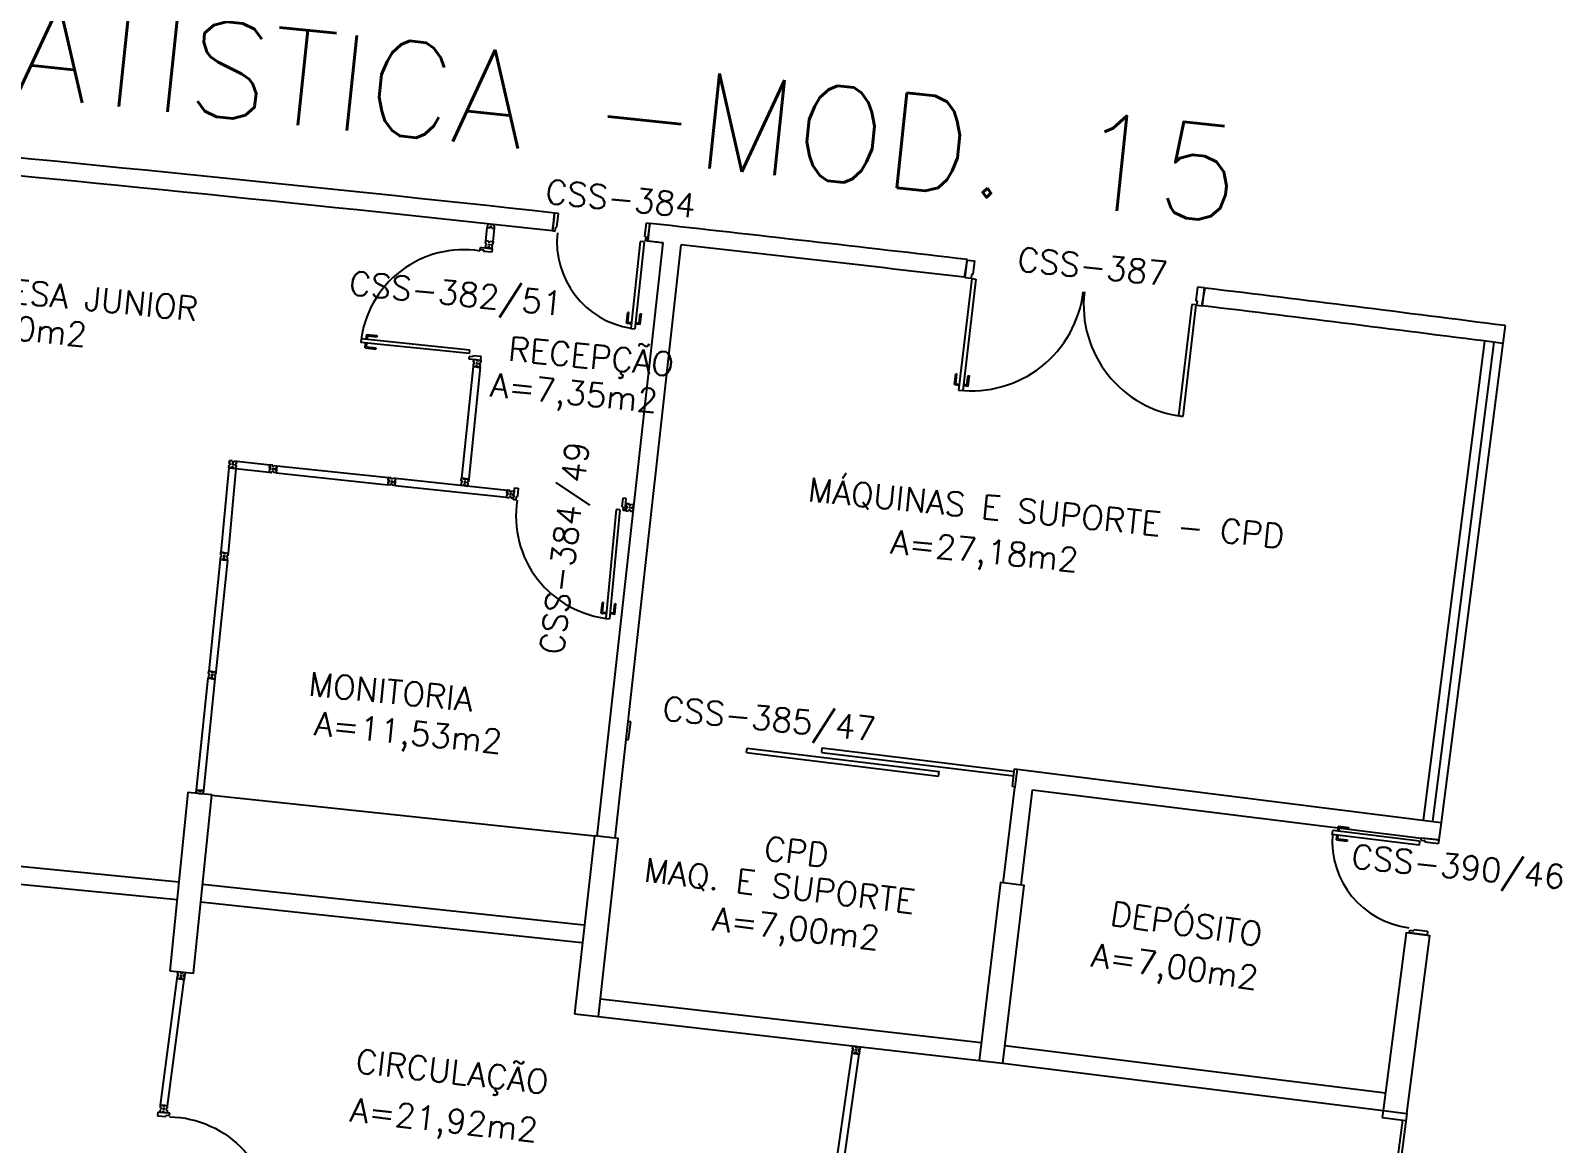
# Model space of a CAD drawing. Extents: x -152 to 150, y 325 to 437.
# Drawn here: x 40.03 to 52.85, y 397.35 to 406.67 of the extents above; entities that cross this region are included whole.
import ezdxf
from ezdxf.enums import TextEntityAlignment as Align

# ---------------------------------------------------------------- set-up
doc = ezdxf.new("R2010")
doc.units = 0
doc.header["$LTSCALE"] = 0.01
doc.header["$MEASUREMENT"] = 0
doc.layers.get('0').update_dxf_attribs({"linetype": 'CONTINUOUS'})
for name, color, linetype in [('ALV', 2, 'CONTINUOUS'), ('AREA', 2, 'CONTINUOUS'), ('DIV', 2, 'CONTINUOUS'), ('ESQ', 1, 'CONTINUOUS'), ('ESTR', 3, 'CONTINUOUS'), ('TEXTO', 2, 'CONTINUOUS'), ('TEXTO-ENDEREÇO', 2, 'CONTINUOUS'), ('USO', 2, 'CONTINUOUS')]:
    doc.layers.add(name, color=color, linetype=linetype)
doc.styles.add('LEGENDA', font='romans.shx', dxfattribs={"height": 0.2})
doc.styles.add('UNB-100', font='simplex.shx', dxfattribs={"height": 3})
doc.styles.add('UNB-100-1', font='simplex.shx', dxfattribs={"height": 0.2})

# ---------------------------------------------------------------- blocks, each defined once
blk = doc.blocks.new('PILAR-SSC')
blk.add_lwpolyline([(0.003, -27.952), (0.203, -27.952), (0.203, -26.452), (0.003, -26.452)], close=True)
blk = doc.blocks.new('A$C73356FFD')
at = {"layer": 'DIV'}
for p, q in [((0.025, 0.03), (0.035, 0.03)), ((0.035, 0.03), (0.025, 0.03)), ((0.03, 0.025), (0.03, 0.035)), ((0.03, 0.035), (0.03, 0.025))]:
    blk.add_line(p, q, dxfattribs=at)
blk.add_lwpolyline([(0.009, 0.036), (0, 0.036), (0, 0.06), (0.022, 0.06), (0.022, 0.05), (0.038, 0.05), (0.038, 0.06), (0.06, 0.06), (0.06, 0.036), (0.05, 0.036), (0.05, 0.024), (0.06, 0.024), (0.06, 0), (0.038, 0), (0.038, 0.01), (0.022, 0.01), (0.022, 0), (0, 0), (0, 0.024), (0.009, 0.024)], close=True, dxfattribs=at)
blk = doc.blocks.new('A$C265F004B')
at = {"linetype": 'Continuous'}
blk.add_blockref('A$C73356FFD', (0, 0), dxfattribs=at)
blk = doc.blocks.new('PDV2E-SSC')
at = {"layer": 'DIV'}
for p, q in [((0.034, 0.925), (0.034, 0.835)), ((0.034, 0.925), (0.074, 0.925)), ((0.044, 0.915), (0.044, 0.835)), ((0.044, 0.915), (0.074, 0.915)), ((0.076, 0.05), (0.076, 0.965)), ((0.106, 0.965), (0.076, 0.965)), ((0.106, 0.05), (0.106, 0.965)), ((0.148, 0.925), (0.108, 0.925)), ((0.138, 0.915), (0.108, 0.915)), ((0.138, 0.915), (0.138, 0.835)), ((0.148, 0.925), (0.148, 0.835)), ((0.044, 0.835), (0.034, 0.835)), ((0.138, 0.835), (0.148, 0.835)), ((0.031, 0.05), (0.031, -0.05)), ((0.051, 0.05), (0.031, 0.05)), ((0.051, 0.02), (0.051, 0.05)), ((0.051, 0.02), (0.061, 0.02)), ((0.061, -0.05), (0.061, 0.02)), ((0.076, 0.05), (0.106, 0.05)), ((0.95, 0.02), (0.94, 0.02)), ((0.94, -0.05), (0.94, 0.02)), ((0.95, 0.02), (0.95, 0.05)), ((0.95, 0.05), (0.97, 0.05)), ((0.97, 0.05), (0.97, 0.035)), ((0.97, 0.035), (0.97, -0.035)), ((0.031, -0.05), (0.061, -0.05)), ((0.97, -0.05), (0.94, -0.05)), ((0.97, -0.035), (0.97, -0.05))]:
    blk.add_line(p, q, dxfattribs=at)
at = {"layer": 'DIV', "color": 1}
blk.add_arc((0.076, 0.1), 0.865, 356.6786, 90, dxfattribs=at)
blk = doc.blocks.new('PE80-SSC')
at = {"color": 2}
for p, q in [((0.075, 0), (-0.075, 0)), ((-0.075, -0.03), (-0.075, 0)), ((0.075, 0), (0.075, -0.02)), ((0.777, 0.01), (0.687, 0.01)), ((0.687, 0), (0.687, 0.01)), ((0.777, 0.01), (0.777, -0.03)), ((0.04, -0.03), (-0.075, -0.03)), ((0.075, -0.02), (0.04, -0.02)), ((0.04, -0.03), (0.04, -0.02)), ((0.085, -0.03), (0.817, -0.03)), ((0.085, -0.03), (0.085, -0.065)), ((0.085, -0.065), (0.817, -0.065)), ((0.767, 0), (0.687, 0)), ((0.767, -0.095), (0.687, -0.095)), ((0.687, -0.095), (0.687, -0.105)), ((0.777, -0.105), (0.687, -0.105)), ((0.767, 0), (0.767, -0.03)), ((0.767, -0.095), (0.767, -0.065)), ((0.777, -0.105), (0.777, -0.065)), ((0.817, -0.065), (0.817, -0.03)), ((0.04, -0.771), (-0.075, -0.771)), ((-0.075, -0.771), (-0.075, -0.801)), ((0.075, -0.801), (-0.075, -0.801)), ((0.075, -0.802), (-0.075, -0.802)), ((0.04, -0.771), (0.04, -0.781)), ((0.075, -0.781), (0.04, -0.781)), ((0.075, -0.801), (0.075, -0.781))]:
    blk.add_line(p, q, dxfattribs=at)
at = {"color": 1}
blk.add_arc((0.085, -0.03), 0.731, 270, 357.3429, dxfattribs=at)
blk = doc.blocks.new('ESQCD-SSC')
for p, q in [((0, 0), (0, -0.06)), ((0.2, 0), (0.2, -2.143)), ((0, -0.06), (0.2, -0.06)), ((0.17, -0.06), (0.17, -2.143)), ((0.17, -1.056), (0.2, -1.056)), ((0.17, -1.086), (0.2, -1.086)), ((0.1, -2.113), (0.1, -4.253)), ((0.13, -2.113), (0.1, -2.113)), ((0.13, -2.143), (0.1, -2.143)), ((0.13, -2.113), (0.13, -4.253)), ((0.17, -2.113), (0.2, -2.113)), ((0.17, -2.143), (0.2, -2.143)), ((0.1, -3.199), (0.13, -3.199)), ((0.1, -3.229), (0.13, -3.229)), ((0.13, -4.223), (0.1, -4.223)), ((0.13, -4.253), (0.1, -4.253)), ((0.1, -4.256), (0.1, -4.316)), ((0.1, -4.256), (0.2, -4.256)), ((0.1, -4.316), (0.2, -4.316)), ((0.17, -4.316), (0.17, -6.443)), ((0.17, -4.346), (0.2, -4.346)), ((0.2, -4.256), (0.2, -6.443)), ((0.1, -6.413), (0.1, -8.571)), ((0.1, -6.413), (0.13, -6.413)), ((0.1, -6.443), (0.13, -6.443)), ((0.13, -6.413), (0.13, -8.571)), ((0.17, -6.413), (0.2, -6.413)), ((0.17, -6.443), (0.2, -6.443)), ((0.1, -7.485), (0.13, -7.485)), ((0.1, -7.515), (0.13, -7.515)), ((0.1, -8.541), (0.13, -8.541)), ((0.13, -8.571), (0.1, -8.571)), ((0.2, -8.541), (0.17, -8.541)), ((0.17, -8.541), (0.17, -10.694)), ((0.2, -8.571), (0.17, -8.571)), ((0.2, -8.541), (0.2, -10.694)), ((0.098, -10.694), (0.2, -10.694)), ((0.098, -10.755), (0.098, -10.694)), ((0.2, -10.755), (0.098, -10.755)), ((0.1, -10.755), (0.13, -10.755)), ((0.1, -10.755), (0.1, -12.882)), ((0.13, -10.755), (0.13, -12.882)), ((0.17, -10.664), (0.2, -10.664)), ((0.17, -10.694), (0.2, -10.694)), ((0.2, -10.694), (0.2, -10.755)), ((0.1, -10.785), (0.13, -10.785)), ((0.1, -11.77), (0.13, -11.77)), ((0.1, -11.8), (0.13, -11.8)), ((0.1, -12.852), (0.13, -12.852)), ((0.1, -12.882), (0.13, -12.882)), ((0.17, -12.852), (0.2, -12.852)), ((0.17, -12.852), (0.2, -12.852)), ((0.17, -12.852), (0.17, -14.95)), ((0.17, -12.882), (0.2, -12.882)), ((0.2, -12.852), (0.2, -12.887)), ((0.2, -12.887), (0.2, -15.019)), ((0, -14.95), (0, -15.019)), ((0.2, -14.95), (0, -14.95))]:
    blk.add_line(p, q)
blk = doc.blocks.new('PTDP-SSC')
at = {"color": 2}
for p, q in [((0.055, 1.015), (0.09, 1.015)), ((0.055, 0.075), (0.055, 1.015)), ((0.09, 0.075), (0.09, 1.015)), ((1.91, 0.075), (1.91, 1.015)), ((1.945, 1.015), (1.91, 1.015)), ((1.945, 0.075), (1.945, 1.015)), ((0.05, 0.075), (0, 0.075)), ((0, 0.075), (0, -0.075)), ((0.05, 0.04), (0.05, 0.075)), ((0.06, 0.04), (0.05, 0.04)), ((0.055, 0.075), (0.09, 0.075)), ((0.06, -0.075), (0.06, 0.04)), ((1.945, 0.075), (1.91, 0.075)), ((1.94, -0.075), (1.94, 0.04)), ((1.94, 0.04), (1.95, 0.04)), ((1.95, 0.04), (1.95, 0.075)), ((1.95, 0.075), (2, 0.075)), ((2, 0.075), (2, -0.075)), ((0, -0.075), (0.06, -0.075)), ((2, -0.075), (1.94, -0.075))]:
    blk.add_line(p, q, dxfattribs=at)
at = {"color": 1}
for centre, start, end in [((0.055, 0.075), 0, 90), ((1.945, 0.075), 90, 180)]:
    blk.add_arc(centre, 0.94, start, end, dxfattribs=at)
blk = doc.blocks.new('PD80-SSC')
at = {"color": 2}
for p, q in [((-0.777, 0.01), (-0.777, -0.03)), ((-0.777, 0.01), (-0.687, 0.01)), ((-0.687, 0), (-0.687, 0.01)), ((-0.075, 0), (0.075, 0)), ((-0.075, 0), (-0.075, -0.02)), ((0.075, -0.03), (0.075, 0)), ((-0.817, -0.065), (-0.817, -0.03)), ((-0.085, -0.03), (-0.817, -0.03)), ((-0.085, -0.065), (-0.817, -0.065)), ((-0.777, -0.105), (-0.777, -0.065)), ((-0.777, -0.105), (-0.687, -0.105)), ((-0.767, 0), (-0.767, -0.03)), ((-0.767, 0), (-0.687, 0)), ((-0.767, -0.095), (-0.767, -0.065)), ((-0.767, -0.095), (-0.687, -0.095)), ((-0.687, -0.095), (-0.687, -0.105)), ((-0.085, -0.03), (-0.085, -0.065)), ((-0.075, -0.02), (-0.04, -0.02)), ((-0.04, -0.03), (-0.04, -0.02)), ((-0.04, -0.03), (0.075, -0.03)), ((-0.075, -0.781), (-0.04, -0.781)), ((-0.075, -0.801), (-0.075, -0.781)), ((-0.075, -0.801), (0.075, -0.801)), ((-0.075, -0.802), (0.075, -0.802)), ((-0.04, -0.771), (0.075, -0.771)), ((-0.04, -0.771), (-0.04, -0.781)), ((0.075, -0.771), (0.075, -0.801))]:
    blk.add_line(p, q, dxfattribs=at)
at = {"color": 1}
blk.add_arc((-0.085, -0.03), 0.731, 182.6571, 270, dxfattribs=at)
blk = doc.blocks.new('DIV-SSC')
for p, q in [((-0.005, 0), (0.005, 0)), ((0, 0.005), (0, -0.005)), ((-0.03, -0.03), (-0.03, -0.97)), ((0.03, -0.03), (-0.03, -0.03)), ((-0.03, -0.03), (-0.009, -0.03)), ((-0.009, -0.03), (-0.027, -0.03)), ((-0.006, -0.02), (0.006, -0.02)), ((-0.006, -0.02), (-0.006, -0.03)), ((-0.005, -0.022), (0.005, -0.022)), ((-0.005, -0.022), (-0.005, -0.029)), ((0.005, -0.029), (-0.005, -0.029)), ((0.005, -0.03), (-0.005, -0.03)), ((0.005, -0.022), (0.005, -0.029)), ((0.006, -0.02), (0.006, -0.03)), ((0.03, -0.03), (0.03, -0.97)), ((0.03, -0.97), (-0.03, -0.97)), ((0.007, -0.999), (-0.007, -0.999)), ((-0.006, -0.98), (-0.006, -0.97)), ((-0.006, -0.98), (0.006, -0.98)), ((0.005, -0.97), (-0.005, -0.97)), ((0, -0.991), (0, -1.006)), ((0.006, -0.98), (0.006, -0.97))]:
    blk.add_line(p, q)
blk = doc.blocks.new('MTT-SSC')
for p, q in [((-0.006, 0.03), (-0.03, 0.03)), ((-0.03, 0.008), (-0.03, 0.03)), ((-0.03, 0.008), (-0.02, 0.008)), ((-0.02, -0.008), (-0.02, 0.008)), ((-0.006, 0.0205), (-0.006, 0.03)), ((0.006, 0.0205), (-0.006, 0.0205)), ((0.0051, 0), (-0.0051, 0)), ((-0.0051, 0), (0.0051, 0)), ((0, -0.0051), (0, 0.0051)), ((0, 0.0051), (0, -0.0051)), ((0.006, 0.0205), (0.006, 0.03)), ((0.006, 0.03), (0.03, 0.03)), ((0.02, -0.008), (0.02, 0.008)), ((0.03, 0.008), (0.02, 0.008)), ((0.03, 0.008), (0.03, 0.03)), ((-0.03, -0.008), (-0.02, -0.008)), ((-0.03, -0.008), (-0.03, -0.03)), ((-0.03, -0.03), (-0.006, -0.03)), ((-0.03, -0.03), (-0.009, -0.03)), ((-0.009, -0.03), (-0.027, -0.03)), ((-0.006, -0.0205), (-0.006, -0.03)), ((-0.006, -0.0205), (-0.006, -0.03)), ((0.006, -0.0205), (-0.006, -0.0205)), ((-0.006, -0.0205), (0.006, -0.0205)), ((0.006, -0.0205), (0.006, -0.03)), ((0.006, -0.0205), (0.006, -0.03)), ((0.03, -0.03), (0.006, -0.03)), ((0.03, -0.008), (0.02, -0.008)), ((0.03, -0.008), (0.03, -0.03))]:
    blk.add_line(p, q)
blk = doc.blocks.new('MTINI-SSC')
for p, q in [((-0.03, 0.008), (-0.03, 0.028)), ((-0.03, 0.028), (-0.008, 0.028)), ((-0.03, 0.008), (-0.02, 0.008)), ((-0.02, 0), (-0.02, 0.008)), ((-0.001, 0), (-0.02, 0)), ((-0.008, 0.019), (-0.008, 0.028)), ((0.008, 0.019), (-0.008, 0.019)), ((0.005, 0), (-0.005, 0)), ((0.02, 0), (-0.001, 0)), ((0, -0.005), (0, 0.005)), ((0.008, 0.019), (0.008, 0.028)), ((0.03, 0.028), (0.008, 0.028)), ((0.03, 0.008), (0.02, 0.008)), ((0.02, 0), (0.02, 0.008)), ((0.03, 0.008), (0.03, 0.028))]:
    blk.add_line(p, q)

msp = doc.modelspace()

# ---------------------------------------------------------------- linework, layer by layer
at = {"layer": 'ALV'}
for p, q in [((43.867, 405.044), (43.868, 405.054)), ((43.893, 405.047), (43.883, 405.048)), ((43.883, 405.048), (43.893, 405.047)), ((43.887, 405.042), (43.888, 405.053)), ((43.888, 405.053), (43.887, 405.042)), ((43.908, 405.039), (43.909, 405.049)), ((43.909, 405.049), (43.908, 405.039)), ((44.401, 404.996), (44.422, 405.144)), ((45.198, 404.909), (45.22, 405.057)), ((43.857, 405.045), (43.855, 405.021)), ((43.877, 405.018), (43.855, 405.021)), ((43.867, 405.044), (43.857, 405.045)), ((43.877, 405.018), (43.878, 405.028)), ((43.894, 405.027), (43.878, 405.028)), ((43.893, 405.017), (43.894, 405.027)), ((43.893, 405.017), (43.915, 405.015)), ((43.908, 405.039), (43.917, 405.038)), ((43.908, 405.039), (43.917, 405.038)), ((43.915, 405.015), (43.917, 405.038)), ((44.776, 399.925), (45.328, 404.894)), ((45.034, 400.885), (45.478, 404.878)), ((47.849, 404.607), (47.875, 404.755)), ((49.838, 404.368), (49.865, 404.516)), ((52.375, 404.201), (52.356, 404.053)), ((44.925, 399.908), (45.017, 400.736)), ((48.29, 400.487), (51.841, 400.041)), ((48.175, 399.533), (48.271, 400.333)), ((48.324, 399.515), (48.42, 400.314)), ((48.42, 400.314), (51.673, 399.91)), ((51.841, 400.041), (51.822, 399.895)), ((38.08, 399.858), (41.273, 399.544)), ((38.08, 399.858), (41.273, 399.544)), ((38.08, 399.858), (41.273, 399.544)), ((38.08, 399.858), (41.273, 399.544)), ((51.822, 399.895), (51.673, 399.91)), ((38.065, 399.708), (41.259, 399.395)), ((41.472, 399.524), (44.663, 399.183)), ((41.456, 399.375), (44.647, 399.034)), ((44.802, 398.564), (47.99, 398.196)), ((44.785, 398.415), (47.972, 398.047)), ((48.189, 398.172), (51.374, 397.777)), ((48.171, 398.023), (51.355, 397.628))]:
    msp.add_line(p, q, dxfattribs=at)
for radius, start, end in [(407.019, 83.79983, 84.66244), (406.869, 83.80061, 84.62364), (407.019, 83.31064, 83.6869), (406.869, 83.66916, 83.68764), (406.869, 83.31192, 83.64804), (407.019, 82.67244, 83.02863), (406.869, 82.67244, 83.0298)]:
    msp.add_arc((0.463, 0.506), radius, start, end, dxfattribs=at)
at = {"layer": 'DIV'}
for p, q in [((43.844, 404.912), (43.855, 405.021)), ((43.904, 404.906), (43.915, 405.015)), ((41.692, 403.011), (41.626, 402.303)), ((41.752, 403.005), (41.686, 402.296)), ((41.692, 403.011), (41.752, 403.005)), ((41.752, 403.005), (42.029, 402.975)), ((41.758, 403.065), (42.036, 403.034)), ((42.036, 403.034), (42.03, 402.975)), ((42.034, 403.009), (42.032, 402.999)), ((42.042, 402.997), (42.032, 402.998)), ((42.043, 403.009), (42.034, 403.01)), ((42.042, 402.997), (42.043, 403.009)), ((42.054, 403.002), (42.069, 403.001)), ((42.063, 403.008), (42.062, 402.995)), ((43.029, 402.928), (43.023, 402.869)), ((43.027, 402.904), (43.026, 402.894)), ((43.035, 402.892), (43.026, 402.893)), ((43.036, 402.904), (43.027, 402.905)), ((43.035, 402.892), (43.036, 402.904)), ((43.047, 402.896), (43.062, 402.895)), ((43.056, 402.903), (43.055, 402.889)), ((41.626, 402.303), (41.686, 402.296)), ((41.646, 402.271), (41.66, 402.27)), ((41.649, 402.291), (41.65, 402.3)), ((41.661, 402.289), (41.649, 402.291)), ((41.651, 402.3), (41.661, 402.299)), ((41.654, 402.278), (41.653, 402.264)), ((41.661, 402.289), (41.662, 402.299)), ((41.121, 397.673), (41.259, 398.733)), ((41.18, 397.668), (41.318, 398.726)), ((41.259, 398.733), (41.318, 398.725)), ((46.749, 396.991), (46.909, 398.109)), ((46.809, 396.985), (46.968, 398.101)), ((46.909, 398.109), (46.968, 398.101)), ((41.117, 397.635), (41.115, 397.614)), ((41.117, 397.635), (41.127, 397.635)), ((41.119, 397.651), (41.121, 397.673)), ((41.119, 397.651), (41.129, 397.65)), ((41.121, 397.673), (41.145, 397.671)), ((41.18, 397.668), (41.121, 397.673)), ((41.121, 397.673), (41.142, 397.671)), ((41.142, 397.671), (41.124, 397.673)), ((41.129, 397.65), (41.127, 397.635)), ((41.14, 397.621), (41.139, 397.611)), ((41.152, 397.62), (41.14, 397.621)), ((41.153, 397.64), (41.143, 397.641)), ((41.143, 397.641), (41.153, 397.64)), ((41.144, 397.662), (41.145, 397.671)), ((41.144, 397.662), (41.145, 397.671)), ((41.156, 397.66), (41.144, 397.662)), ((41.144, 397.662), (41.156, 397.66)), ((41.156, 397.67), (41.146, 397.671)), ((41.148, 397.646), (41.147, 397.636)), ((41.147, 397.636), (41.148, 397.646)), ((41.152, 397.62), (41.151, 397.61)), ((41.156, 397.66), (41.157, 397.67)), ((41.156, 397.66), (41.157, 397.67)), ((41.18, 397.668), (41.157, 397.67)), ((41.168, 397.647), (41.167, 397.631)), ((41.177, 397.63), (41.167, 397.631)), ((41.178, 397.646), (41.168, 397.647)), ((41.177, 397.63), (41.175, 397.608)), ((41.178, 397.646), (41.18, 397.668)), ((41.139, 397.611), (41.115, 397.614)), ((41.151, 397.61), (41.175, 397.608))]:
    msp.add_line(p, q, dxfattribs=at)
at = {"layer": 'ESQ'}
for p, q in [((51.692, 400.059), (52.207, 404.072)), ((52.282, 404.062), (51.767, 400.05)), ((52.356, 404.053), (51.841, 400.041)), ((47.766, 403.707), (47.777, 403.796)), ((47.777, 403.715), (47.787, 403.795)), ((47.787, 403.795), (47.778, 403.796)), ((47.871, 403.704), (47.881, 403.783)), ((47.88, 403.692), (47.891, 403.782)), ((47.881, 403.783), (47.891, 403.782)), ((47.766, 403.707), (47.806, 403.702)), ((47.777, 403.715), (47.807, 403.712)), ((47.88, 403.692), (47.84, 403.697)), ((47.871, 403.704), (47.842, 403.707)), ((41.549, 400.27), (44.752, 399.928))]:
    msp.add_line(p, q, dxfattribs=at)
at = {"layer": 'ESQ', "color": 3}
for p, q in [((45.017, 400.736), (45.036, 400.885)), ((45.034, 400.885), (45.036, 400.885)), ((45.056, 400.883), (45.036, 400.885)), ((45.037, 400.734), (45.056, 400.883)), ((45.017, 400.736), (45.037, 400.734)), ((45.017, 400.736), (45.017, 400.736)), ((46.026, 400.625), (46.03, 400.662)), ((46.026, 400.625), (47.633, 400.428)), ((46.03, 400.662), (47.638, 400.466)), ((46.655, 400.627), (46.66, 400.665)), ((46.655, 400.627), (48.263, 400.431)), ((46.66, 400.665), (48.268, 400.468)), ((47.633, 400.428), (47.638, 400.466)), ((48.252, 400.341), (48.27, 400.49)), ((48.27, 400.49), (48.29, 400.487)), ((48.29, 400.487), (48.272, 400.338)), ((48.272, 400.338), (48.252, 400.341)), ((48.272, 400.338), (48.271, 400.333))]:
    msp.add_line(p, q, dxfattribs=at)

# ---------------------------------------------------------------- block references
for p, rotation in [((41.259, 398.733), 352.6338187836346), ((46.909, 398.109), 351.8338187836334)]:
    msp.add_blockref('A$C265F004B', p, dxfattribs=dict(rotation=rotation))
at = {"layer": 'DIV'}
for name, p, rotation in [('PDV2E-SSC', (43.749, 403.886), 84.14634146360491), ('MTT-SSC', (41.725, 403.038), 264.1463414634021), ('MTT-SSC', (42.062, 403.001), 353.9024292682886), ('DIV-SSC', (42.062, 403.001), 83.90242926829418), ('MTT-SSC', (43.055, 402.896), 353.9024292682886), ('DIV-SSC', (43.055, 402.896), 83.90242926829418), ('PDV2E-SSC', (45.045, 402.7), 174.5779839540318), ('DIV-SSC', (41.449, 400.28), 174.1463414634212), ('MTINI-SSC', (41.449, 400.28), 353.902429268289)]:
    msp.add_blockref(name, p, dxfattribs=dict(at, rotation=rotation))
at = {"layer": 'DIV', "xscale": -1}
for name, p, rotation in [('MTT-SSC', (43.871, 404.879), 84.1463414635473), ('MTT-SSC', (43.769, 403.885), 84.1463414635473), ('DIV-SSC', (43.769, 403.885), 354.1463414635423), ('MTT-SSC', (43.667, 402.89), 84.14634146341388), ('MTT-SSC', (44.049, 402.789), 353.9024292682918), ('MTT-SSC', (45.048, 402.677), 353.9024292682955), ('DIV-SSC', (41.653, 402.27), 354.1463414635423), ('MTT-SSC', (41.653, 402.27), 84.1463414635473), ('MTT-SSC', (41.551, 401.275), 84.14634146341388), ('PDV2E-SSC', (41.074, 396.642), 265.601402960563)]:
    msp.add_blockref(name, p, dxfattribs=dict(at, rotation=rotation))
at = {"layer": 'ESQ'}
for name, p, rotation in [('PE80-SSC', (45.209, 404.983), 263.8811552212078), ('PTDP-SSC', (49.851, 404.442), 173.2848075629337), ('PD80-SSC', (51.748, 399.903), 352.9071227894712), ('ESQCD-SSC', (51.355, 397.628), 352.6829999999994)]:
    msp.add_blockref(name, p, dxfattribs=dict(at, rotation=rotation))
at = {"layer": 'ESTR'}
for p, rotation in [((44.045, 426.605), 354.1463414634147), ((47.671, 426.218), 353.658536585366), ((51.293, 425.801), 353.1707317073166), ((54.912, 425.353), 352.6829268292687)]:
    msp.add_blockref('PILAR-SSC', p, dxfattribs=dict(at, rotation=rotation))

# ---------------------------------------------------------------- texts
at = {"layer": 'AREA', "style": 'UNB-100'}
for s, rotation, p in [('A=6,40m2', 354.3257, (39.095, 404.162)), ('A=7,35m2', 354.3257, (43.873, 403.609)), ('A=27,18m2', 354.3257, (47.225, 402.293)), ('A=11,53m2', 354.3257, (42.401, 400.772)), ('A=7,00m2', 353.1964, (45.733, 399.137)), ('A=7,00m2', 351.883, (48.902, 398.835)), ('A=21,92m2', 353.587, (42.7, 397.538))]:
    msp.add_text(s, height=0.2, rotation=rotation, dxfattribs=at).set_placement(p)
at = {"layer": 'TEXTO', "style": 'UNB-100'}
for s, rotation, p in [('EMPRESA JUNIOR', 354.4369, (39.129, 404.463)), ('RECEPÇÃO', 354.4369, (44.025, 403.91)), ('MÁQUINAS E SUPORTE - CPD', 354.3257, (46.534, 402.731)), ('MONITORIA', 354.4369, (42.352, 401.103)), ('CPD', 353.1964, (46.165, 399.727)), ('MAQ. E SUPORTE', 353.1964, (45.16, 399.546)), ('DEPÓSITO', 351.883, (49.062, 399.182)), ('CIRCULAÇÃO', 353.587, (42.746, 397.945))]:
    msp.add_text(s, height=0.2, rotation=rotation, dxfattribs=at).set_placement(p)
at = {"layer": 'TEXTO-ENDEREÇO', "style": 'UNB-100-1'}
for s, rotation, p in [('CSS-384', 354.332, (44.963, 405.165)), ('CSS-387', 354.332, (48.914, 404.598)), ('CSS-382/51', 354.332, (43.584, 404.372)), ('CSS-384/49', 82.9332, (44.601, 402.326)), ('CSS-385/47', 354.332, (46.207, 400.81)), ('CSS-390/46', 354.332, (51.973, 399.571))]:
    msp.add_text(s, height=0.2, rotation=rotation, dxfattribs=at).set_placement(p, align=Align.CENTER)
at = {"layer": 'USO', "style": 'LEGENDA'}
msp.add_text('DEPT. ESTATISTICA -MOD. 15', height=0.8, rotation=354.0249, dxfattribs=at).set_placement((42.305, 405.875), align=Align.CENTER)

doc.saveas('drawing.dxf')
